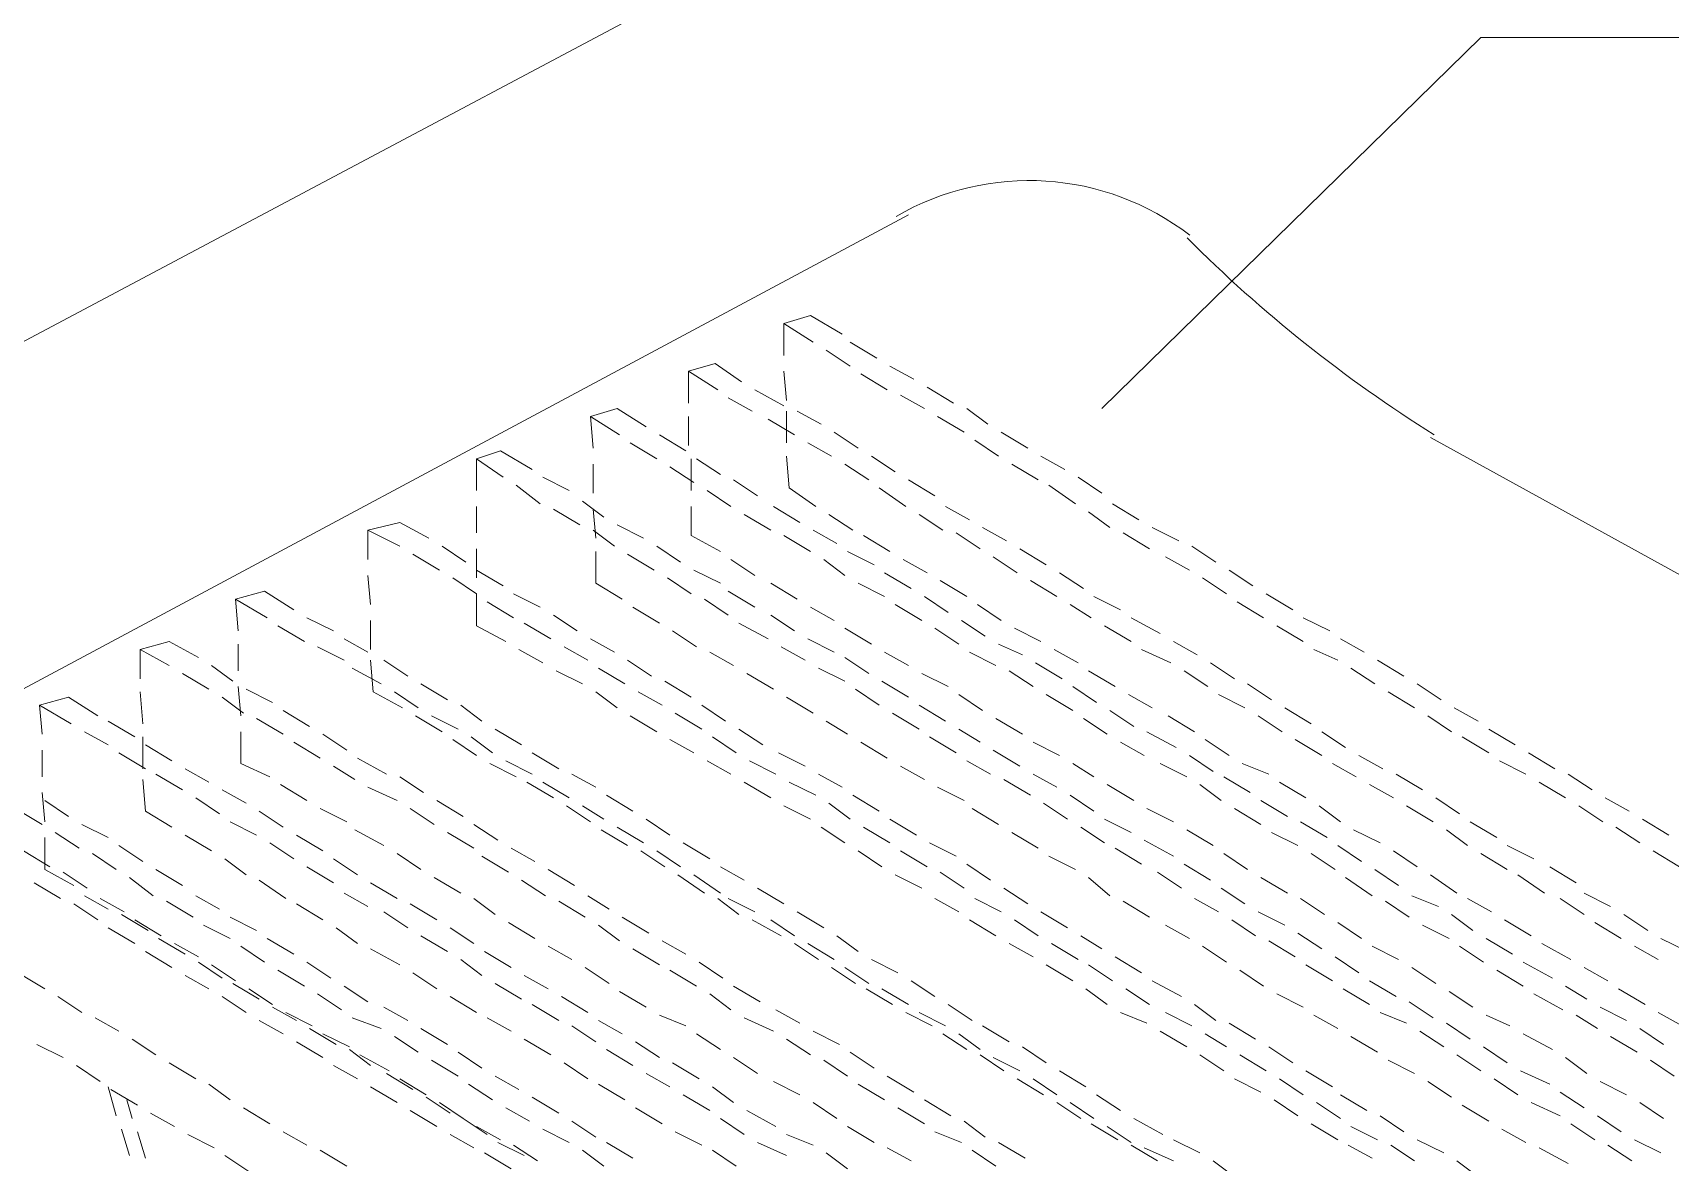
# Model space of a CAD drawing. Header units: inches. Extents: x 0.22 to 6.49, y 0.27 to 4.47.
# Drawn here: x 2.5205 to 2.9388, y 2.9038 to 3.1923 of the extents above; entities that cross this region are included whole.
import ezdxf

# ---------------------------------------------------------------- set-up
doc = ezdxf.new("R2010")
doc.units = ezdxf.units.IN
doc.header["$MEASUREMENT"] = 0
doc.layers.add('PDF_PDF8_PDF11_PDF12_0', color=7, linetype='Continuous')
doc.layers.add('PDF_PDF8_PDF11_PDF12_COTAS-01', color=7, linetype='Continuous')

msp = doc.modelspace()

# ---------------------------------------------------------------- linework, layer by layer
at = {"layer": 'PDF_PDF8_PDF11_PDF12_0', "lineweight": 5}
for points in [[(2.4261024, 3.064550400000001), (2.706297600000001, 3.2134464)], [(2.474832000000001, 3.001608000000001), (2.744198400000001, 3.145766400000001)], [(2.877528000000001, 3.088915200000001), (3.098841600000001, 2.9670912), (2.877528000000001, 3.088915200000001)]]:
    msp.add_lwpolyline(points, dxfattribs=at)
at = {"layer": 'PDF_PDF8_PDF11_PDF12_0', "lineweight": 13}
msp.add_lwpolyline([(2.793604800000001, 3.096360000000001), (2.890387200000001, 3.191112000000001), (3.027100800000001, 3.191112000000001)], dxfattribs=at)
at = {"layer": 'PDF_PDF8_PDF11_PDF12_0', "lineweight": 5}
for centre, radius, start, end in [((2.774992780036389, 3.087222929345356), 0.0673418352685537, 52.40490311888957, 120.2342258932982), ((3.063306521069217, 3.386366497177408), 0.3495634648398986, 224.8298222033332, 238.084952900826)]:
    msp.add_arc(centre, radius, start, end, dxfattribs=at)
at = {"layer": 'PDF_PDF8_PDF11_PDF12_COTAS-01', "lineweight": 18}
for points in [[(2.712388800000001, 3.109896000000001), (2.712388800000001, 3.118017600000001), (2.719156800000001, 3.120048000000001), (2.727278400000001, 3.115310400000001)], [(2.712388800000001, 3.118017600000001), (2.719833600000001, 3.11328)], [(2.729308800000001, 3.11328), (2.736076800000001, 3.109219200000001)], [(2.688024000000001, 3.097713600000001), (2.688024000000001, 3.1058352), (2.694792000000001, 3.107865600000001), (2.701560000000001, 3.103128000000001)], [(2.723217600000001, 3.111249600000001), (2.729308800000001, 3.107188800000001)], [(2.688024000000001, 3.1058352), (2.6954688, 3.101097600000001)], [(2.712388800000001, 3.1058352), (2.713065600000001, 3.0983904)], [(2.732016000000001, 3.105158400000001), (2.738784000000001, 3.101097600000001)], [(2.739460800000001, 3.107188800000001), (2.745552000000001, 3.103804800000001)], [(2.704944000000001, 3.101097600000001), (2.712388800000001, 3.097036800000001)], [(2.742168000000001, 3.099744000000001), (2.748259200000001, 3.096360000000001)], [(2.748936, 3.101774400000001), (2.755704000000001, 3.097713600000001)], [(2.663659200000001, 3.086208000000001), (2.662982400000001, 3.094329600000001), (2.669750400000001, 3.096360000000001), (2.677195200000001, 3.091622400000001)], [(2.698176000000001, 3.099067200000001), (2.704267200000001, 3.095683200000001)], [(2.713065600000001, 3.095683200000001), (2.713065600000001, 3.087561600000001)], [(2.715772800000001, 3.095683200000001), (2.721864000000001, 3.092299200000001)], [(2.759088000000001, 3.096360000000001), (2.7645024, 3.092299200000001)], [(2.662982400000001, 3.094329600000001), (2.670427200000001, 3.089592000000001)], [(2.688024000000001, 3.094329600000001), (2.688024000000001, 3.086884800000001)], [(2.708328000000001, 3.093652800000001), (2.715096000000001, 3.089592000000001)], [(2.751643200000001, 3.094329600000001), (2.758411200000001, 3.0902688)], [(2.673134400000001, 3.087561600000001), (2.6799024, 3.083500800000001)], [(2.680579200000001, 3.089592000000001), (2.6873472, 3.085531200000001)], [(2.71848, 3.087561600000001), (2.724571200000001, 3.084177600000001)], [(2.725248000000001, 3.0902688), (2.731339200000001, 3.086208000000001)], [(2.761118400000001, 3.088238400000001), (2.767209600000001, 3.084177600000001)], [(2.767886400000001, 3.0902688), (2.774654400000001, 3.086208000000001)], [(2.63388, 3.0753792), (2.63388, 3.083500800000001), (2.639971200000001, 3.085531200000001), (2.648092800000001, 3.080793600000001)], [(2.63388, 3.083500800000001), (2.640648000000001, 3.078763200000001)], [(2.688700800000001, 3.083500800000001), (2.688700800000001, 3.0753792)], [(2.690054400000001, 3.083500800000001), (2.696145600000001, 3.079440000000001)], [(2.720510400000001, 3.071318400000001), (2.713742400000001, 3.076056000000001), (2.713065600000001, 3.084177600000001)], [(2.734723200000001, 3.084177600000001), (2.740814400000001, 3.080116800000001)], [(2.778038400000001, 3.084177600000001), (2.784129600000001, 3.080793600000001)], [(2.650800000000001, 3.078763200000001), (2.657568000000001, 3.0753792)], [(2.663659200000001, 3.082147200000001), (2.663659200000001, 3.074702400000001)], [(2.683286400000001, 3.081470400000001), (2.689377600000001, 3.077409600000001)], [(2.727955200000001, 3.082147200000001), (2.734046400000001, 3.078086400000001)], [(2.770593600000001, 3.082147200000001), (2.777361600000001, 3.078086400000001)], [(2.7875136, 3.078763200000001), (2.793604800000001, 3.074702400000001)], [(2.644032000000001, 3.076732800000001), (2.650123200000001, 3.071995200000001)], [(2.692761600000001, 3.0753792), (2.6988528, 3.071318400000001)], [(2.699529600000001, 3.078086400000001), (2.705620800000001, 3.074025600000001)], [(2.736753600000001, 3.076056000000001), (2.743521600000001, 3.071318400000001)], [(2.744198400000001, 3.078086400000001), (2.750966400000001, 3.074025600000001)], [(2.7800688, 3.076732800000001), (2.786836800000001, 3.071995200000001)], [(2.63388, 3.071318400000001), (2.63388, 3.064550400000001)], [(2.653507200000001, 3.070641600000001), (2.660275200000001, 3.066580800000001)], [(2.660952, 3.072672000000001), (2.666366400000001, 3.068611200000001)], [(2.663659200000001, 3.070641600000001), (2.664336, 3.063196800000001)], [(2.696145600000001, 3.0598128), (2.688700800000001, 3.063873600000001), (2.688700800000001, 3.071318400000001)], [(2.709681600000001, 3.071318400000001), (2.716449600000001, 3.0672576)], [(2.753673600000001, 3.071318400000001), (2.759764800000001, 3.067934400000001)], [(2.796312000000001, 3.071995200000001), (2.80308, 3.067934400000001)], [(2.606131200000001, 3.065227200000001), (2.6142528, 3.0672576), (2.621697600000001, 3.063196800000001)], [(2.669750400000001, 3.066580800000001), (2.676518400000001, 3.063196800000001)], [(2.702236800000001, 3.069288000000001), (2.709004800000001, 3.065227200000001)], [(2.7299856, 3.065227200000001), (2.723894400000001, 3.069288000000001)], [(2.746905600000001, 3.069288000000001), (2.7529968, 3.065227200000001)], [(2.763148800000001, 3.065904000000001), (2.769240000000001, 3.062520000000001)], [(2.790220800000001, 3.069964800000001), (2.795635200000001, 3.065904000000001)], [(2.806464000000001, 3.065904000000001), (2.813232000000001, 3.062520000000001)], [(2.6142528, 3.061166400000001), (2.606131200000001, 3.065227200000001), (2.606131200000001, 3.057782400000001)], [(2.663659200000001, 3.065227200000001), (2.669073600000001, 3.061166400000001)], [(2.712388800000001, 3.063873600000001), (2.719156800000001, 3.0598128)], [(2.719833600000001, 3.065227200000001), (2.7259248, 3.061843200000001)], [(2.739460800000001, 3.0598128), (2.732692800000001, 3.063873600000001)], [(2.756380800000001, 3.064550400000001), (2.762472000000001, 3.060489600000001)], [(2.7990192, 3.064550400000001), (2.805787200000001, 3.060489600000001)], [(2.617636800000001, 3.059136000000001), (2.624404800000001, 3.055075200000001)], [(2.625081600000001, 3.061166400000001), (2.631172800000001, 3.057105600000001)], [(2.63388, 3.060489600000001), (2.63388, 3.053044800000001)], [(2.671104000000001, 3.047630400000001), (2.664336, 3.0516912), (2.664336, 3.0598128)], [(2.6724576, 3.059136000000001), (2.679225600000001, 3.055075200000001)], [(2.6799024, 3.061166400000001), (2.685993600000001, 3.057105600000001)], [(2.704944000000001, 3.053721600000001), (2.6988528, 3.057782400000001)], [(2.722540800000001, 3.057782400000001), (2.727955200000001, 3.053721600000001)], [(2.728632000000001, 3.0598128), (2.735400000000001, 3.056428800000001)], [(2.748936, 3.054398400000001), (2.742844800000001, 3.057782400000001)], [(2.765856000000001, 3.058459200000001), (2.7719472, 3.054398400000001)], [(2.772624000000001, 3.060489600000001), (2.779392000000001, 3.056428800000001)], [(2.809848000000001, 3.058459200000001), (2.815939200000001, 3.055075200000001)], [(2.816616000000001, 3.061166400000001), (2.822707200000001, 3.057105600000001)], [(2.606131200000001, 3.053721600000001), (2.606808, 3.046276800000001)], [(2.63388, 3.055075200000001), (2.640648000000001, 3.051014400000001)], [(2.689377600000001, 3.055075200000001), (2.696145600000001, 3.0516912)], [(2.738107200000001, 3.054398400000001), (2.744875200000001, 3.050337600000001)], [(2.782776000000001, 3.054398400000001), (2.788867200000001, 3.050337600000001)], [(2.8260912, 3.055075200000001), (2.832182400000001, 3.051014400000001)], [(2.572968000000001, 3.039508800000001), (2.5722912, 3.047630400000001), (2.579736, 3.049660800000001), (2.587180800000001, 3.044923200000001)], [(2.6413248, 3.0368016), (2.63388, 3.040862400000001), (2.63388, 3.048984000000001), (2.627788800000001, 3.053044800000001)], [(2.682609600000001, 3.053044800000001), (2.688700800000001, 3.048984000000001)], [(2.698176000000001, 3.049660800000001), (2.704944000000001, 3.045600000000001)], [(2.715772800000001, 3.047630400000001), (2.709004800000001, 3.0516912)], [(2.731339200000001, 3.0516912), (2.738107200000001, 3.048307200000001)], [(2.759088000000001, 3.048307200000001), (2.752320000000001, 3.052368)], [(2.775331200000001, 3.052368), (2.782099200000001, 3.048307200000001)], [(2.819323200000001, 3.053044800000001), (2.825414400000001, 3.048984000000001)], [(2.5722912, 3.047630400000001), (2.5804128, 3.042892800000001)], [(2.636587200000001, 3.046953600000001), (2.643355200000001, 3.042892800000001)], [(2.643355200000001, 3.048984000000001), (2.650123200000001, 3.045600000000001)], [(2.680579200000001, 3.041539200000001), (2.673811200000001, 3.045600000000001)], [(2.692084800000001, 3.047630400000001), (2.698176000000001, 3.043569600000001)], [(2.725248000000001, 3.042216000000001), (2.719156800000001, 3.045600000000001)], [(2.740814400000001, 3.046276800000001), (2.747582400000001, 3.042216000000001)], [(2.748259200000001, 3.048307200000001), (2.754350400000001, 3.0442464)], [(2.767886400000001, 3.042216000000001), (2.761795200000001, 3.046276800000001)], [(2.785483200000001, 3.046276800000001), (2.790897600000001, 3.042892800000001)], [(2.7915744, 3.048307200000001), (2.798342400000001, 3.044923200000001)], [(2.828121600000001, 3.046953600000001), (2.834889600000001, 3.042892800000001)], [(2.835566400000001, 3.048984000000001), (2.842334400000001, 3.044923200000001)], [(2.583120000000001, 3.040862400000001), (2.589888000000001, 3.0368016)], [(2.590564800000001, 3.042892800000001), (2.597332800000001, 3.039508800000001)], [(2.606808, 3.042216000000001), (2.606808, 3.034771200000001)], [(2.646062400000001, 3.041539200000001), (2.6528304, 3.037478400000001)], [(2.653507200000001, 3.043569600000001), (2.659598400000001, 3.039508800000001)], [(2.700883200000001, 3.041539200000001), (2.708328000000001, 3.037478400000001)], [(2.709004800000001, 3.043569600000001), (2.715096000000001, 3.039508800000001)], [(2.757734400000001, 3.042216000000001), (2.763825600000001, 3.038155200000001)], [(2.794281600000001, 3.040862400000001), (2.801049600000001, 3.0368016)], [(2.801049600000001, 3.042892800000001), (2.808494400000001, 3.038832000000001)], [(2.838273600000001, 3.040862400000001), (2.845041600000001, 3.0368016)], [(2.845041600000001, 3.042892800000001), (2.851809600000001, 3.039508800000001)], [(2.547926400000001, 3.027326400000001), (2.547926400000001, 3.034771200000001), (2.555371200000001, 3.0368016), (2.562816000000001, 3.032740800000001)], [(2.600040000000001, 3.037478400000001), (2.606131200000001, 3.034094400000001)], [(2.662982400000001, 3.037478400000001), (2.669073600000001, 3.034094400000001)], [(2.690054400000001, 3.035448000000001), (2.6839632, 3.039508800000001)], [(2.71848, 3.037478400000001), (2.725248000000001, 3.034094400000001)], [(2.734723200000001, 3.036124800000001), (2.727955200000001, 3.040185600000001)], [(2.750966400000001, 3.040185600000001), (2.7570576, 3.036124800000001)], [(2.778038400000001, 3.0368016), (2.771270400000001, 3.040185600000001)], [(2.811878400000001, 3.0368016), (2.817969600000001, 3.033417600000001)], [(2.854516800000001, 3.037478400000001), (2.860608, 3.034094400000001)], [(2.547926400000001, 3.034771200000001), (2.555371200000001, 3.030710400000001)], [(2.572968000000001, 3.036124800000001), (2.572968000000001, 3.0293568)], [(2.593272000000001, 3.035448000000001), (2.600040000000001, 3.032064000000001)], [(2.650800000000001, 3.031387200000001), (2.644708800000001, 3.034771200000001)], [(2.656214400000001, 3.035448000000001), (2.662305600000001, 3.032064000000001)], [(2.699529600000001, 3.030710400000001), (2.693438400000001, 3.034094400000001)], [(2.711712000000001, 3.035448000000001), (2.717803200000001, 3.032064000000001)], [(2.727955200000001, 3.032740800000001), (2.734046400000001, 3.02868)], [(2.744198400000001, 3.030710400000001), (2.738107200000001, 3.034094400000001)], [(2.759764800000001, 3.034094400000001), (2.766532800000001, 3.030710400000001)], [(2.767209600000001, 3.036124800000001), (2.773300800000001, 3.033417600000001)], [(2.7875136, 3.031387200000001), (2.781422400000001, 3.034771200000001)], [(2.803756800000001, 3.034771200000001), (2.811201600000001, 3.031387200000001)], [(2.847748800000001, 3.034771200000001), (2.853840000000001, 3.032064000000001)], [(2.558755200000001, 3.02868), (2.565523200000001, 3.024619200000001)], [(2.566200000000001, 3.030710400000001), (2.571614400000001, 3.026649600000001)], [(2.602070400000001, 3.030033600000001), (2.609515200000001, 3.025972800000001)], [(2.6149296, 3.019881600000001), (2.607484800000001, 3.023942400000001), (2.606808, 3.032064000000001)], [(2.610192000000001, 3.032064000000001), (2.616283200000001, 3.028003200000001)], [(2.660952, 3.025972800000001), (2.654184000000001, 3.0293568)], [(2.665012800000001, 3.030033600000001), (2.671780800000001, 3.025972800000001)], [(2.6724576, 3.032064000000001), (2.678548800000001, 3.028003200000001)], [(2.709681600000001, 3.024619200000001), (2.7029136, 3.02868)], [(2.721187200000001, 3.030033600000001), (2.727955200000001, 3.026649600000001)], [(2.754350400000001, 3.025296000000001), (2.747582400000001, 3.02868)], [(2.769916800000001, 3.0293568), (2.776008, 3.025296000000001)], [(2.776684800000001, 3.031387200000001), (2.783452800000001, 3.027326400000001)], [(2.796988800000001, 3.025296000000001), (2.790220800000001, 3.0293568)], [(2.8145856, 3.0293568), (2.820676800000001, 3.025296000000001)], [(2.821353600000001, 3.031387200000001), (2.827444800000001, 3.027326400000001)], [(2.857224000000001, 3.030033600000001), (2.863315200000001, 3.025972800000001)], [(2.863992000000001, 3.032064000000001), (2.870760000000001, 3.028003200000001)], [(2.572968000000001, 3.025296000000001), (2.573644800000001, 3.017851200000001)], [(2.574998400000001, 3.024619200000001), (2.581766400000001, 3.0212352)], [(2.619667200000001, 3.025972800000001), (2.6264352, 3.021912000000001)], [(2.681932800000001, 3.026649600000001), (2.688700800000001, 3.022588800000001)], [(2.730662400000001, 3.024619200000001), (2.736753600000001, 3.020558400000001)], [(2.7374304, 3.026649600000001), (2.744198400000001, 3.022588800000001)], [(2.786160000000001, 3.025296000000001), (2.792251200000001, 3.0212352)], [(2.830828800000001, 3.025972800000001), (2.836920000000001, 3.021912000000001)], [(2.874144000000001, 3.025972800000001), (2.880235200000001, 3.021912000000001)], [(2.522884800000001, 3.013113600000001), (2.522208, 3.020558400000001), (2.5296528, 3.022588800000001), (2.537097600000001, 3.017851200000001)], [(2.522208, 3.020558400000001), (2.5303296, 3.015820800000001)], [(2.547926400000001, 3.023942400000001), (2.548603200000001, 3.015820800000001)], [(2.5689072, 3.022588800000001), (2.574321600000001, 3.018528000000001)], [(2.612899200000001, 3.023942400000001), (2.618990400000001, 3.019881600000001)], [(2.6298192, 3.020558400000001), (2.635233600000001, 3.016497600000001)], [(2.669750400000001, 3.019881600000001), (2.664336, 3.023942400000001)], [(2.675164800000001, 3.023942400000001), (2.681256000000001, 3.020558400000001)], [(2.691408, 3.020558400000001), (2.697499200000001, 3.016497600000001)], [(2.719833600000001, 3.018528000000001), (2.713065600000001, 3.022588800000001)], [(2.746905600000001, 3.020558400000001), (2.753673600000001, 3.016497600000001)], [(2.763148800000001, 3.019204800000001), (2.7570576, 3.023265600000001)], [(2.779392000000001, 3.023265600000001), (2.786160000000001, 3.019204800000001)], [(2.806464000000001, 3.019881600000001), (2.800372800000001, 3.023265600000001)], [(2.823384000000001, 3.023265600000001), (2.830152000000001, 3.019881600000001)], [(2.840304000000001, 3.019881600000001), (2.847072000000001, 3.015820800000001)], [(2.866699200000001, 3.023942400000001), (2.873467200000001, 3.019881600000001)], [(2.8836192, 3.019881600000001), (2.889710400000001, 3.016497600000001)], [(2.539804800000001, 3.016497600000001), (2.546572800000001, 3.012436800000001)], [(2.577705600000001, 3.017174400000001), (2.584473600000001, 3.013113600000001)], [(2.584473600000001, 3.019204800000001), (2.5912416, 3.015144000000001)], [(2.625081600000001, 3.0137904), (2.6183136, 3.017851200000001)], [(2.6223744, 3.017851200000001), (2.629142400000001, 3.014467200000001)], [(2.6799024, 3.0137904), (2.673134400000001, 3.017851200000001)], [(2.684640000000001, 3.018528000000001), (2.691408, 3.014467200000001)], [(2.728632000000001, 3.013113600000001), (2.723217600000001, 3.016497600000001)], [(2.740137600000001, 3.018528000000001), (2.746905600000001, 3.014467200000001)], [(2.773300800000001, 3.013113600000001), (2.766532800000001, 3.017174400000001)], [(2.788867200000001, 3.017174400000001), (2.794958400000001, 3.013113600000001)], [(2.795635200000001, 3.019204800000001), (2.801726400000001, 3.015144000000001)], [(2.817292800000001, 3.0137904), (2.8105248, 3.017851200000001)], [(2.833536, 3.017851200000001), (2.839627200000001, 3.0137904)], [(2.876851200000001, 3.017851200000001), (2.882942400000001, 3.0137904)], [(2.5337136, 3.0137904), (2.539804800000001, 3.010406400000001)], [(2.548603200000001, 3.012436800000001), (2.548603200000001, 3.004315200000001)], [(2.581089600000001, 3.002284800000001), (2.573644800000001, 3.0056688), (2.573644800000001, 3.0137904)], [(2.594625600000001, 3.013113600000001), (2.600716800000001, 3.009052800000001)], [(2.63388, 3.007699200000001), (2.627788800000001, 3.011760000000001)], [(2.632526400000001, 3.012436800000001), (2.6379408, 3.008376000000001)], [(2.638617600000001, 3.014467200000001), (2.6453856, 3.010406400000001)], [(2.689377600000001, 3.008376000000001), (2.683286400000001, 3.011760000000001)], [(2.694115200000001, 3.012436800000001), (2.700206400000001, 3.008376000000001)], [(2.700883200000001, 3.014467200000001), (2.7069744, 3.010406400000001)], [(2.749612800000001, 3.012436800000001), (2.756380800000001, 3.008376000000001)], [(2.7570576, 3.014467200000001), (2.762472000000001, 3.011083200000001)], [(2.805110400000001, 3.0137904), (2.812555200000001, 3.009729600000001)], [(2.8260912, 3.007699200000001), (2.820000000000001, 3.011760000000001)], [(2.843011200000001, 3.011760000000001), (2.849779200000001, 3.007699200000001)], [(2.849779200000001, 3.0137904), (2.855870400000001, 3.009729600000001)], [(2.885649600000001, 3.012436800000001), (2.892417600000001, 3.008376000000001)], [(2.892417600000001, 3.014467200000001), (2.899185600000001, 3.010406400000001)], [(2.522884800000001, 3.009052800000001), (2.522884800000001, 3.002284800000001)], [(2.542512000000001, 3.008376000000001), (2.54928, 3.004315200000001)], [(2.54928, 3.010406400000001), (2.556048000000001, 3.0063456)], [(2.587180800000001, 3.011083200000001), (2.593948800000001, 3.007022400000001)], [(2.648092800000001, 3.008376000000001), (2.654860800000001, 3.004315200000001)], [(2.711035200000001, 3.008376000000001), (2.717803200000001, 3.004992000000001)], [(2.738784000000001, 3.007022400000001), (2.732016000000001, 3.011083200000001)], [(2.765856000000001, 3.009052800000001), (2.772624000000001, 3.004992000000001)], [(2.782776000000001, 3.007699200000001), (2.776008, 3.011083200000001)], [(2.798342400000001, 3.011083200000001), (2.804433600000001, 3.007699200000001)], [(2.815939200000001, 3.007699200000001), (2.8220304, 3.003638400000001)], [(2.859254400000001, 3.007699200000001), (2.865345600000001, 3.004315200000001)], [(2.902569600000001, 3.008376000000001), (2.909337600000001, 3.004315200000001)], [(2.559432000000001, 3.004315200000001), (2.565523200000001, 3.000931200000001)], [(2.597332800000001, 3.004992000000001), (2.6027472, 3.001608000000001)], [(2.603424, 3.007022400000001), (2.6108688, 3.002961600000001)], [(2.644032000000001, 3.002284800000001), (2.637264, 3.0056688)], [(2.6413248, 3.0063456), (2.648092800000001, 3.002961600000001)], [(2.6988528, 3.002961600000001), (2.692761600000001, 3.0063456)], [(2.703590400000001, 3.0063456), (2.710358400000001, 3.002961600000001)], [(2.748259200000001, 3.001608000000001), (2.742168000000001, 3.004992000000001)], [(2.759088000000001, 3.0063456), (2.765179200000001, 3.002961600000001)], [(2.7915744, 3.002284800000001), (2.786160000000001, 3.0056688)], [(2.808494400000001, 3.0056688), (2.815262400000001, 3.002284800000001)], [(2.836243200000001, 3.002961600000001), (2.829475200000001, 3.0056688)], [(2.852486400000001, 3.0056688), (2.858577600000001, 3.002284800000001)], [(2.8951248, 3.0063456), (2.901892800000001, 3.002961600000001)], [(2.556048000000001, 2.989425600000001), (2.54928, 2.993486400000001), (2.548603200000001, 3.001608000000001)], [(2.551987200000001, 3.002961600000001), (2.558755200000001, 2.998900800000001)], [(2.590564800000001, 2.996193600000001), (2.5837968, 3.000254400000001)], [(2.606131200000001, 2.999577600000001), (2.613576000000001, 2.996193600000001)], [(2.6142528, 3.002284800000001), (2.620344000000001, 2.998224)], [(2.653507200000001, 2.996870400000001), (2.646739200000001, 3.000931200000001)], [(2.650800000000001, 3.000931200000001), (2.657568000000001, 2.996870400000001)], [(2.658244800000001, 3.002961600000001), (2.664336, 2.999577600000001)], [(2.709004800000001, 2.996870400000001), (2.702236800000001, 3.000931200000001)], [(2.713742400000001, 3.000931200000001), (2.720510400000001, 2.997547200000001)], [(2.721187200000001, 3.002961600000001), (2.727278400000001, 2.999577600000001)], [(2.758411200000001, 2.996193600000001), (2.751643200000001, 2.999577600000001)], [(2.7685632, 3.001608000000001), (2.775331200000001, 2.997547200000001)], [(2.776008, 3.002961600000001), (2.782099200000001, 2.999577600000001)], [(2.801726400000001, 2.996193600000001), (2.794958400000001, 3.000254400000001)], [(2.818646400000001, 3.000254400000001), (2.824060800000001, 2.996193600000001)], [(2.824737600000001, 3.002284800000001), (2.831505600000001, 2.998224)], [(2.845718400000001, 2.996870400000001), (2.838950400000001, 3.000931200000001)], [(2.861961600000001, 3.000254400000001), (2.868052800000001, 2.996870400000001)], [(2.868729600000001, 3.002961600000001), (2.875497600000001, 2.998900800000001)], [(2.905276800000001, 3.000931200000001), (2.912044800000001, 2.996870400000001)], [(2.912721600000001, 3.002961600000001), (2.918812800000001, 2.998900800000001)], [(2.522884800000001, 2.998224), (2.523561600000001, 2.9907792)], [(2.523561600000001, 2.996193600000001), (2.5296528, 2.992132800000001)], [(2.562139200000001, 2.996870400000001), (2.5682304, 2.992809600000001)], [(2.5689072, 2.998900800000001), (2.574998400000001, 2.995516800000001)], [(2.623728000000001, 2.996193600000001), (2.630496000000001, 2.992132800000001)], [(2.662982400000001, 2.9907792), (2.6568912, 2.994840000000001)], [(2.660952, 2.994840000000001), (2.666366400000001, 2.991456000000001)], [(2.667043200000001, 2.997547200000001), (2.673811200000001, 2.993486400000001)], [(2.719156800000001, 2.991456000000001), (2.712388800000001, 2.994840000000001)], [(2.723894400000001, 2.995516800000001), (2.729308800000001, 2.991456000000001)], [(2.7299856, 2.997547200000001), (2.736753600000001, 2.993486400000001)], [(2.778715200000001, 2.995516800000001), (2.784806400000001, 2.991456000000001)], [(2.785483200000001, 2.997547200000001), (2.7915744, 2.993486400000001)], [(2.834212800000001, 2.996193600000001), (2.840980800000001, 2.992132800000001)], [(2.854516800000001, 2.9907792), (2.8491024, 2.994840000000001)], [(2.871436800000001, 2.994840000000001), (2.878204800000001, 2.9907792)], [(2.878881600000001, 2.996870400000001), (2.884972800000001, 2.992809600000001)], [(2.915428800000001, 2.994840000000001), (2.921520000000001, 2.9907792)], [(2.922196800000001, 2.996870400000001), (2.928288000000001, 2.993486400000001)], [(2.516116800000001, 2.994163200000001), (2.522884800000001, 2.9901024)], [(2.570937600000001, 2.9907792), (2.577705600000001, 2.987395200000001)], [(2.578382400000001, 2.993486400000001), (2.584473600000001, 2.989425600000001)], [(2.600716800000001, 2.9907792), (2.593948800000001, 2.994163200000001)], [(2.616960000000001, 2.994163200000001), (2.623051200000001, 2.9901024)], [(2.677195200000001, 2.991456000000001), (2.683286400000001, 2.987395200000001)], [(2.739460800000001, 2.991456000000001), (2.746228800000001, 2.987395200000001)], [(2.767209600000001, 2.9901024), (2.7604416, 2.994163200000001)], [(2.794281600000001, 2.991456000000001), (2.801049600000001, 2.988072000000001)], [(2.811878400000001, 2.9907792), (2.805110400000001, 2.994163200000001)], [(2.827444800000001, 2.994163200000001), (2.834212800000001, 2.9901024)], [(2.844364800000001, 2.9907792), (2.851132800000001, 2.986718400000001)], [(2.887680000000001, 2.9907792), (2.894448000000001, 2.986718400000001)], [(2.931672000000001, 2.991456000000001), (2.938440000000001, 2.987395200000001)], [(2.531006400000001, 2.974536000000001), (2.523561600000001, 2.978596800000001), (2.523561600000001, 2.986718400000001)], [(2.5262688, 2.988072000000001), (2.532360000000001, 2.984011200000001)], [(2.533036800000001, 2.9901024), (2.539804800000001, 2.986718400000001)], [(2.566200000000001, 2.9833344), (2.559432000000001, 2.987395200000001)], [(2.5878576, 2.987395200000001), (2.594625600000001, 2.9833344)], [(2.610192000000001, 2.984688000000001), (2.6027472, 2.988748800000001)], [(2.6264352, 2.988072000000001), (2.633203200000001, 2.984011200000001)], [(2.633203200000001, 2.9901024), (2.639294400000001, 2.986041600000001)], [(2.6724576, 2.984688000000001), (2.665689600000001, 2.988748800000001)], [(2.669750400000001, 2.989425600000001), (2.676518400000001, 2.985364800000001)], [(2.727955200000001, 2.985364800000001), (2.721864000000001, 2.989425600000001)], [(2.732692800000001, 2.989425600000001), (2.739460800000001, 2.985364800000001)], [(2.777361600000001, 2.984011200000001), (2.770593600000001, 2.988072000000001)], [(2.788190400000001, 2.989425600000001), (2.794281600000001, 2.985364800000001)], [(2.8220304, 2.984688000000001), (2.815262400000001, 2.988748800000001)], [(2.836920000000001, 2.988072000000001), (2.843688000000001, 2.984688000000001)], [(2.864668800000001, 2.985364800000001), (2.857900800000001, 2.988748800000001)], [(2.881588800000001, 2.988748800000001), (2.887003200000001, 2.984688000000001)], [(2.924904000000001, 2.989425600000001), (2.930995200000001, 2.985364800000001)], [(2.5181472, 2.9833344), (2.524915200000001, 2.979273600000001)], [(2.535744000000001, 2.9826576), (2.5418352, 2.978596800000001)], [(2.542512000000001, 2.984688000000001), (2.548603200000001, 2.980627200000001)], [(2.581089600000001, 2.985364800000001), (2.587180800000001, 2.981304000000001)], [(2.619667200000001, 2.978596800000001), (2.613576000000001, 2.9826576)], [(2.642678400000001, 2.984011200000001), (2.648769600000001, 2.980627200000001)], [(2.681932800000001, 2.979273600000001), (2.6758416, 2.9833344)], [(2.6799024, 2.9833344), (2.685993600000001, 2.979273600000001)], [(2.686670400000001, 2.985364800000001), (2.693438400000001, 2.981304000000001)], [(2.7374304, 2.979273600000001), (2.731339200000001, 2.9833344)], [(2.742168000000001, 2.9833344), (2.748936, 2.979273600000001)], [(2.749612800000001, 2.985364800000001), (2.756380800000001, 2.981980800000001)], [(2.796988800000001, 2.984011200000001), (2.803756800000001, 2.979950400000001)], [(2.804433600000001, 2.986041600000001), (2.811878400000001, 2.981980800000001)], [(2.830828800000001, 2.978596800000001), (2.824737600000001, 2.9826576)], [(2.847072000000001, 2.9826576), (2.853163200000001, 2.978596800000001)], [(2.853840000000001, 2.984688000000001), (2.859931200000001, 2.980627200000001)], [(2.874144000000001, 2.979273600000001), (2.868052800000001, 2.9833344)], [(2.890387200000001, 2.9826576), (2.897155200000001, 2.978596800000001)], [(2.897155200000001, 2.984688000000001), (2.903923200000001, 2.981304000000001)], [(2.934379200000001, 2.9833344), (2.941147200000001, 2.979273600000001)], [(2.551987200000001, 2.978596800000001), (2.558755200000001, 2.974536000000001)], [(2.574998400000001, 2.977243200000001), (2.569584000000001, 2.981304000000001)], [(2.590564800000001, 2.979273600000001), (2.597332800000001, 2.9752128)], [(2.597332800000001, 2.981304000000001), (2.603424, 2.977243200000001)], [(2.635233600000001, 2.981980800000001), (2.642001600000001, 2.977920000000001)], [(2.652153600000001, 2.978596800000001), (2.658921600000001, 2.974536000000001)], [(2.696145600000001, 2.979273600000001), (2.702236800000001, 2.975889600000001)], [(2.759088000000001, 2.979950400000001), (2.765179200000001, 2.975889600000001)], [(2.786836800000001, 2.978596800000001), (2.7800688, 2.981980800000001)], [(2.8145856, 2.979950400000001), (2.821353600000001, 2.975889600000001)], [(2.863315200000001, 2.978596800000001), (2.869406400000001, 2.974536000000001)], [(2.907984000000001, 2.979273600000001), (2.914752000000001, 2.9752128)], [(2.520854400000001, 2.9752128), (2.527622400000001, 2.971152000000001)], [(2.528299200000001, 2.977920000000001), (2.534390400000001, 2.973859200000001)], [(2.5452192, 2.976566400000001), (2.551310400000001, 2.971828800000001)], [(2.585150400000001, 2.971152000000001), (2.578382400000001, 2.975889600000001)], [(2.606808, 2.9752128), (2.613576000000001, 2.971152000000001)], [(2.6298192, 2.972505600000001), (2.623051200000001, 2.976566400000001)], [(2.6453856, 2.975889600000001), (2.651476800000001, 2.971828800000001)], [(2.692084800000001, 2.972505600000001), (2.685316800000001, 2.977243200000001)], [(2.689377600000001, 2.977243200000001), (2.696145600000001, 2.972505600000001)], [(2.705620800000001, 2.973859200000001), (2.712388800000001, 2.969798400000001)], [(2.747582400000001, 2.973859200000001), (2.740814400000001, 2.977243200000001)], [(2.752320000000001, 2.977920000000001), (2.758411200000001, 2.973859200000001)], [(2.7685632, 2.973859200000001), (2.774654400000001, 2.969798400000001)], [(2.795635200000001, 2.971828800000001), (2.790220800000001, 2.976566400000001)], [(2.807817600000001, 2.977920000000001), (2.813908800000001, 2.973859200000001)], [(2.824060800000001, 2.973859200000001), (2.830152000000001, 2.969798400000001)], [(2.840980800000001, 2.972505600000001), (2.834212800000001, 2.976566400000001)], [(2.855870400000001, 2.976566400000001), (2.862638400000001, 2.971828800000001)], [(2.884296000000001, 2.972505600000001), (2.877528000000001, 2.977243200000001)], [(2.899862400000001, 2.977243200000001), (2.906630400000001, 2.972505600000001)], [(2.531006400000001, 2.969798400000001), (2.537097600000001, 2.965737600000001)], [(2.539804800000001, 2.968444800000001), (2.5337136, 2.971828800000001)], [(2.5377744, 2.971152000000001), (2.543865600000001, 2.967768)], [(2.554694400000001, 2.970475200000001), (2.561462400000001, 2.966414400000001)], [(2.562139200000001, 2.971828800000001), (2.5682304, 2.968444800000001)], [(2.594625600000001, 2.965737600000001), (2.5878576, 2.969798400000001)], [(2.600040000000001, 2.972505600000001), (2.606131200000001, 2.969121600000001)], [(2.616960000000001, 2.969798400000001), (2.623728000000001, 2.965737600000001)], [(2.638617600000001, 2.9670912), (2.633203200000001, 2.971152000000001)], [(2.654860800000001, 2.970475200000001), (2.661628800000001, 2.966414400000001)], [(2.662305600000001, 2.971828800000001), (2.667720000000001, 2.968444800000001)], [(2.700883200000001, 2.9670912), (2.6954688, 2.971152000000001)], [(2.698176000000001, 2.971152000000001), (2.704944000000001, 2.967768)], [(2.7570576, 2.967768), (2.750966400000001, 2.971152000000001)], [(2.761118400000001, 2.971152000000001), (2.767886400000001, 2.967768)], [(2.805787200000001, 2.966414400000001), (2.7990192, 2.970475200000001)], [(2.817292800000001, 2.971152000000001), (2.823384000000001, 2.967768)], [(2.850456000000001, 2.9670912), (2.844364800000001, 2.971152000000001)], [(2.866022400000001, 2.970475200000001), (2.8721136, 2.966414400000001)], [(2.872790400000001, 2.971828800000001), (2.879558400000001, 2.969121600000001)], [(2.893094400000001, 2.967768), (2.887003200000001, 2.971152000000001)], [(2.910691200000001, 2.971152000000001), (2.916782400000001, 2.9670912)], [(2.916782400000001, 2.972505600000001), (2.923550400000001, 2.969121600000001)], [(2.549956800000001, 2.963030400000001), (2.543188800000001, 2.9670912)], [(2.546572800000001, 2.965737600000001), (2.5533408, 2.961676800000001)], [(2.570937600000001, 2.966414400000001), (2.577705600000001, 2.963030400000001)], [(2.610192000000001, 2.967768), (2.616283200000001, 2.963707200000001)], [(2.671104000000001, 2.966414400000001), (2.677872000000001, 2.962353600000001)], [(2.711712000000001, 2.961676800000001), (2.704267200000001, 2.965737600000001)], [(2.709004800000001, 2.965737600000001), (2.715096000000001, 2.961676800000001)], [(2.715772800000001, 2.967768), (2.722540800000001, 2.963707200000001)], [(2.766532800000001, 2.961676800000001), (2.759764800000001, 2.965737600000001)], [(2.771270400000001, 2.965737600000001), (2.777361600000001, 2.961676800000001)], [(2.778038400000001, 2.967768), (2.784806400000001, 2.963707200000001)], [(2.826768000000001, 2.965737600000001), (2.832859200000001, 2.961676800000001)], [(2.833536, 2.967768), (2.840304000000001, 2.964384000000001)], [(2.882942400000001, 2.9670912), (2.888356800000001, 2.963030400000001)], [(2.903246400000001, 2.961676800000001), (2.896478400000001, 2.965737600000001)], [(2.926934400000001, 2.9670912), (2.933025600000001, 2.963030400000001)], [(2.539804800000001, 2.963707200000001), (2.546572800000001, 2.9596464)], [(2.5641696, 2.964384000000001), (2.570937600000001, 2.961000000000001)], [(2.603424, 2.9596464), (2.598009600000001, 2.963707200000001)], [(2.619667200000001, 2.961676800000001), (2.6264352, 2.957616000000001)], [(2.627112000000001, 2.963707200000001), (2.633203200000001, 2.9596464)], [(2.648769600000001, 2.961000000000001), (2.642001600000001, 2.965060800000001)], [(2.665012800000001, 2.964384000000001), (2.670427200000001, 2.9603232)], [(2.7259248, 2.961676800000001), (2.731339200000001, 2.957616000000001)], [(2.788190400000001, 2.961676800000001), (2.793604800000001, 2.958292800000001)], [(2.815939200000001, 2.961000000000001), (2.809848000000001, 2.964384000000001)], [(2.843688000000001, 2.962353600000001), (2.849779200000001, 2.958292800000001)], [(2.859931200000001, 2.961000000000001), (2.853840000000001, 2.965060800000001)], [(2.875497600000001, 2.964384000000001), (2.882265600000001, 2.961000000000001)], [(2.919489600000001, 2.965060800000001), (2.926257600000001, 2.961000000000001)], [(2.54928, 2.957616000000001), (2.556048000000001, 2.953555200000001)], [(2.559432000000001, 2.956939200000001), (2.552664, 2.961000000000001)], [(2.5567248, 2.9596464), (2.562816000000001, 2.956262400000001)], [(2.573644800000001, 2.958969600000001), (2.579736, 2.954908800000001)], [(2.5804128, 2.961000000000001), (2.587180800000001, 2.956939200000001)], [(2.6142528, 2.954232000000001), (2.606808, 2.958292800000001)], [(2.635910400000001, 2.957616000000001), (2.642678400000001, 2.953555200000001)], [(2.658244800000001, 2.955585600000001), (2.652153600000001, 2.958969600000001)], [(2.673811200000001, 2.958292800000001), (2.680579200000001, 2.954232000000001)], [(2.681256000000001, 2.9603232), (2.6873472, 2.956939200000001)], [(2.721187200000001, 2.955585600000001), (2.715096000000001, 2.9596464)], [(2.71848, 2.9596464), (2.725248000000001, 2.955585600000001)], [(2.776008, 2.956262400000001), (2.769916800000001, 2.9596464)], [(2.780745600000001, 2.9596464), (2.7875136, 2.955585600000001)], [(2.825414400000001, 2.954908800000001), (2.819323200000001, 2.958969600000001)], [(2.836243200000001, 2.9603232), (2.843011200000001, 2.956262400000001)], [(2.869406400000001, 2.955585600000001), (2.862638400000001, 2.958969600000001)], [(2.884972800000001, 2.958969600000001), (2.891064000000001, 2.954908800000001)], [(2.891740800000001, 2.961000000000001), (2.898508800000001, 2.956939200000001)], [(2.913398400000001, 2.955585600000001), (2.905953600000001, 2.9596464)], [(2.929641600000001, 2.958969600000001), (2.935732800000001, 2.955585600000001)], [(2.936409600000001, 2.961000000000001), (2.943177600000001, 2.957616000000001)], [(2.5689072, 2.950848000000001), (2.562816000000001, 2.954908800000001)], [(2.566200000000001, 2.954232000000001), (2.5722912, 2.950171200000001)], [(2.590564800000001, 2.954908800000001), (2.596656000000001, 2.950848000000001)], [(2.6298192, 2.955585600000001), (2.635233600000001, 2.951524800000001)], [(2.667720000000001, 2.949494400000001), (2.661628800000001, 2.953555200000001)], [(2.690731200000001, 2.954908800000001), (2.696822400000001, 2.950848000000001)], [(2.730662400000001, 2.949494400000001), (2.724571200000001, 2.953555200000001)], [(2.727955200000001, 2.953555200000001), (2.734046400000001, 2.949494400000001)], [(2.734723200000001, 2.955585600000001), (2.7414912, 2.9522016)], [(2.786160000000001, 2.950171200000001), (2.779392000000001, 2.954232000000001)], [(2.790220800000001, 2.954232000000001), (2.796312000000001, 2.950171200000001)], [(2.796988800000001, 2.956262400000001), (2.803756800000001, 2.9522016)], [(2.845718400000001, 2.954232000000001), (2.852486400000001, 2.950171200000001)], [(2.853163200000001, 2.956262400000001), (2.859254400000001, 2.9522016)], [(2.878881600000001, 2.949494400000001), (2.872790400000001, 2.953555200000001)], [(2.901216000000001, 2.954908800000001), (2.908660800000001, 2.950848000000001)], [(2.922873600000001, 2.950171200000001), (2.916782400000001, 2.953555200000001)], [(2.523561600000001, 2.948140800000001), (2.516793600000001, 2.9522016)], [(2.559432000000001, 2.951524800000001), (2.565523200000001, 2.948140800000001)], [(2.578382400000001, 2.945433600000001), (2.571614400000001, 2.949494400000001)], [(2.583120000000001, 2.952878400000001), (2.589888000000001, 2.948817600000001)], [(2.600040000000001, 2.948817600000001), (2.606131200000001, 2.9447568)], [(2.623728000000001, 2.948140800000001), (2.617636800000001, 2.9522016)], [(2.638617600000001, 2.949494400000001), (2.6453856, 2.945433600000001)], [(2.646062400000001, 2.951524800000001), (2.652153600000001, 2.948140800000001)], [(2.683286400000001, 2.952878400000001), (2.690054400000001, 2.948817600000001)], [(2.699529600000001, 2.948817600000001), (2.706297600000001, 2.9447568)], [(2.744875200000001, 2.950171200000001), (2.750966400000001, 2.946110400000001)], [(2.806464000000001, 2.950171200000001), (2.813908800000001, 2.946110400000001)], [(2.834889600000001, 2.948817600000001), (2.828798400000001, 2.952878400000001)], [(2.861961600000001, 2.950171200000001), (2.868729600000001, 2.946110400000001)], [(2.894448000000001, 2.952878400000001), (2.901216000000001, 2.948817600000001)], [(2.912044800000001, 2.948817600000001), (2.917459200000001, 2.945433600000001)], [(2.533036800000001, 2.942049600000001), (2.526945600000001, 2.946110400000001)], [(2.5689072, 2.946110400000001), (2.574998400000001, 2.942049600000001)], [(2.5756752, 2.948140800000001), (2.581766400000001, 2.94408)], [(2.593272000000001, 2.946787200000001), (2.5993632, 2.942726400000001)], [(2.63388, 2.942049600000001), (2.627112000000001, 2.946110400000001)], [(2.655537600000001, 2.946110400000001), (2.662305600000001, 2.942049600000001)], [(2.677195200000001, 2.943403200000001), (2.670427200000001, 2.947464000000001)], [(2.693438400000001, 2.946787200000001), (2.6988528, 2.942726400000001)], [(2.740137600000001, 2.94408), (2.733369600000001, 2.948140800000001)], [(2.7374304, 2.948140800000001), (2.744198400000001, 2.94408)], [(2.794958400000001, 2.94408), (2.789544000000001, 2.948140800000001)], [(2.799696000000001, 2.948140800000001), (2.805787200000001, 2.94408)], [(2.845041600000001, 2.943403200000001), (2.838273600000001, 2.946787200000001)], [(2.855193600000001, 2.948140800000001), (2.861961600000001, 2.94408)], [(2.8721136, 2.9447568), (2.878204800000001, 2.940696000000001)], [(2.888356800000001, 2.943403200000001), (2.882265600000001, 2.947464000000001)], [(2.903923200000001, 2.946787200000001), (2.911368000000001, 2.942726400000001)], [(2.932348800000001, 2.94408), (2.925580800000001, 2.948140800000001)], [(2.542512000000001, 2.937312000000001), (2.536420800000001, 2.940696000000001)], [(2.5878576, 2.940019200000001), (2.581766400000001, 2.943403200000001)], [(2.585150400000001, 2.942049600000001), (2.5919184, 2.938665600000001)], [(2.602070400000001, 2.940696000000001), (2.609515200000001, 2.937988800000001)], [(2.610192000000001, 2.943403200000001), (2.616283200000001, 2.940019200000001)], [(2.642678400000001, 2.937312000000001), (2.636587200000001, 2.940696000000001)], [(2.648092800000001, 2.94408), (2.654860800000001, 2.940019200000001)], [(2.6873472, 2.938665600000001), (2.680579200000001, 2.941372800000001)], [(2.702236800000001, 2.940696000000001), (2.709681600000001, 2.937312000000001)], [(2.710358400000001, 2.942726400000001), (2.716449600000001, 2.939342400000001)], [(2.750289600000001, 2.938665600000001), (2.743521600000001, 2.942049600000001)], [(2.746905600000001, 2.942049600000001), (2.753673600000001, 2.938665600000001)], [(2.754350400000001, 2.94408), (2.7604416, 2.940019200000001)], [(2.805110400000001, 2.939342400000001), (2.798342400000001, 2.942049600000001)], [(2.809848000000001, 2.942049600000001), (2.816616000000001, 2.938665600000001)], [(2.817292800000001, 2.94408), (2.822707200000001, 2.940019200000001)], [(2.853840000000001, 2.937988800000001), (2.847748800000001, 2.941372800000001)], [(2.864668800000001, 2.942049600000001), (2.871436800000001, 2.939342400000001)], [(2.897832000000001, 2.938665600000001), (2.891740800000001, 2.941372800000001)], [(2.914752000000001, 2.941372800000001), (2.920166400000001, 2.937988800000001)], [(2.920843200000001, 2.943403200000001), (2.927611200000001, 2.940019200000001)], [(2.941824000000001, 2.938665600000001), (2.935732800000001, 2.942049600000001)], [(2.578382400000001, 2.940019200000001), (2.584473600000001, 2.9366352)], [(2.598009600000001, 2.933928000000001), (2.5912416, 2.937988800000001)], [(2.594625600000001, 2.9366352), (2.601393600000001, 2.933251200000001)], [(2.619667200000001, 2.937988800000001), (2.6264352, 2.933928000000001)], [(2.658244800000001, 2.938665600000001), (2.664336, 2.934604800000001)], [(2.665012800000001, 2.940019200000001), (2.671104000000001, 2.9366352)], [(2.696145600000001, 2.932574400000001), (2.690054400000001, 2.9366352)], [(2.719833600000001, 2.937312000000001), (2.726601600000001, 2.933928000000001)], [(2.759088000000001, 2.932574400000001), (2.7529968, 2.9366352)], [(2.7570576, 2.9366352), (2.762472000000001, 2.932574400000001)], [(2.763148800000001, 2.938665600000001), (2.769916800000001, 2.934604800000001)], [(2.815262400000001, 2.933251200000001), (2.808494400000001, 2.937312000000001)], [(2.820000000000001, 2.9366352), (2.825414400000001, 2.933251200000001)], [(2.8260912, 2.939342400000001), (2.832859200000001, 2.935281600000001)], [(2.874820800000001, 2.937312000000001), (2.880912000000001, 2.933251200000001)], [(2.881588800000001, 2.939342400000001), (2.887680000000001, 2.935281600000001)], [(2.908660800000001, 2.932574400000001), (2.901216000000001, 2.9366352)], [(2.930995200000001, 2.937988800000001), (2.937086400000001, 2.933928000000001)], [(2.528299200000001, 2.930544000000001), (2.521531200000001, 2.933928000000001)], [(2.551987200000001, 2.931220800000001), (2.545896000000001, 2.935281600000001)], [(2.5878576, 2.934604800000001), (2.594625600000001, 2.930544000000001)], [(2.606808, 2.9285136), (2.601393600000001, 2.932574400000001)], [(2.612899200000001, 2.935958400000001), (2.618990400000001, 2.931897600000001)], [(2.6528304, 2.931220800000001), (2.646062400000001, 2.935281600000001)], [(2.667043200000001, 2.932574400000001), (2.673811200000001, 2.9285136)], [(2.674488000000001, 2.934604800000001), (2.680579200000001, 2.930544000000001)], [(2.713065600000001, 2.935281600000001), (2.719156800000001, 2.931220800000001)], [(2.773300800000001, 2.933251200000001), (2.779392000000001, 2.9291904)], [(2.836243200000001, 2.933251200000001), (2.842334400000001, 2.9291904)], [(2.863992000000001, 2.931897600000001), (2.857224000000001, 2.935958400000001)], [(2.891064000000001, 2.933251200000001), (2.897155200000001, 2.9291904)], [(2.923550400000001, 2.935958400000001), (2.930318400000001, 2.931897600000001)], [(2.5377744, 2.924452800000001), (2.531683200000001, 2.9285136)], [(2.562139200000001, 2.925129600000001), (2.555371200000001, 2.9291904)], [(2.597332800000001, 2.9285136), (2.603424, 2.925129600000001)], [(2.604100800000001, 2.931220800000001), (2.611545600000001, 2.927160000000001)], [(2.6223744, 2.929867200000001), (2.629142400000001, 2.925806400000001)], [(2.629142400000001, 2.931897600000001), (2.635233600000001, 2.927836800000001)], [(2.662305600000001, 2.925129600000001), (2.656214400000001, 2.9291904)], [(2.6839632, 2.9291904), (2.690731200000001, 2.925129600000001)], [(2.705620800000001, 2.926483200000001), (2.699529600000001, 2.930544000000001)], [(2.722540800000001, 2.929867200000001), (2.728632000000001, 2.925806400000001)], [(2.729308800000001, 2.931897600000001), (2.735400000000001, 2.927836800000001)], [(2.7685632, 2.927160000000001), (2.762472000000001, 2.931220800000001)], [(2.765856000000001, 2.930544000000001), (2.772624000000001, 2.927160000000001)], [(2.824737600000001, 2.927160000000001), (2.818646400000001, 2.931220800000001)], [(2.828798400000001, 2.931220800000001), (2.835566400000001, 2.927160000000001)], [(2.873467200000001, 2.926483200000001), (2.866699200000001, 2.929867200000001)], [(2.884296000000001, 2.931220800000001), (2.890387200000001, 2.927160000000001)], [(2.917459200000001, 2.926483200000001), (2.912044800000001, 2.930544000000001)], [(2.933702400000001, 2.929867200000001), (2.939793600000001, 2.925806400000001)], [(2.570937600000001, 2.919715200000001), (2.565523200000001, 2.923776000000001)], [(2.617636800000001, 2.922422400000001), (2.6108688, 2.926483200000001)], [(2.6142528, 2.925129600000001), (2.621020800000001, 2.9210688)], [(2.631849600000001, 2.923776000000001), (2.6379408, 2.919715200000001)], [(2.638617600000001, 2.925806400000001), (2.644708800000001, 2.922422400000001)], [(2.671780800000001, 2.919715200000001), (2.665012800000001, 2.923776000000001)], [(2.677195200000001, 2.926483200000001), (2.683286400000001, 2.923099200000001)], [(2.716449600000001, 2.9210688), (2.709681600000001, 2.924452800000001)], [(2.731339200000001, 2.923776000000001), (2.738107200000001, 2.919715200000001)], [(2.738784000000001, 2.925806400000001), (2.745552000000001, 2.9217456)], [(2.778715200000001, 2.9210688), (2.7719472, 2.925129600000001)], [(2.776008, 2.925129600000001), (2.782099200000001, 2.9210688)], [(2.782776000000001, 2.927160000000001), (2.789544000000001, 2.923099200000001)], [(2.834212800000001, 2.9217456), (2.827444800000001, 2.925129600000001)], [(2.838950400000001, 2.925129600000001), (2.845041600000001, 2.9210688)], [(2.845718400000001, 2.927160000000001), (2.852486400000001, 2.923099200000001)], [(2.882942400000001, 2.920392000000001), (2.876851200000001, 2.924452800000001)], [(2.893771200000001, 2.925129600000001), (2.899862400000001, 2.9210688)], [(2.900539200000001, 2.927160000000001), (2.907984000000001, 2.923776000000001)], [(2.927611200000001, 2.9210688), (2.920843200000001, 2.924452800000001)], [(2.539804800000001, 2.923099200000001), (2.5418352, 2.915654400000001)], [(2.547249600000001, 2.918361600000001), (2.540481600000001, 2.922422400000001)], [(2.544542400000001, 2.919715200000001), (2.545896000000001, 2.914977600000001)], [(2.606808, 2.923099200000001), (2.613576000000001, 2.919038400000001)], [(2.627112000000001, 2.916331200000001), (2.621020800000001, 2.920392000000001)], [(2.648092800000001, 2.920392000000001), (2.654860800000001, 2.916331200000001)], [(2.686670400000001, 2.9210688), (2.693438400000001, 2.917008000000001)], [(2.694115200000001, 2.923099200000001), (2.699529600000001, 2.919038400000001)], [(2.748259200000001, 2.919715200000001), (2.755027200000001, 2.915654400000001)], [(2.792251200000001, 2.9210688), (2.798342400000001, 2.917008000000001)], [(2.843688000000001, 2.915654400000001), (2.8375968, 2.919715200000001)], [(2.854516800000001, 2.9210688), (2.861284800000001, 2.917008000000001)], [(2.910691200000001, 2.9217456), (2.916782400000001, 2.917684800000001)], [(2.5567248, 2.912947200000001), (2.550633600000001, 2.916331200000001)], [(2.581089600000001, 2.913624), (2.574321600000001, 2.917684800000001)], [(2.616960000000001, 2.917008000000001), (2.623728000000001, 2.912947200000001)], [(2.636587200000001, 2.910916800000001), (2.630496000000001, 2.914977600000001), (2.624404800000001, 2.919038400000001)], [(2.6413248, 2.917684800000001), (2.647416000000001, 2.914300800000001)], [(2.681256000000001, 2.913624), (2.674488000000001, 2.917684800000001)], [(2.7029136, 2.917008000000001), (2.710358400000001, 2.912947200000001)], [(2.7259248, 2.914977600000001), (2.719833600000001, 2.919038400000001)], [(2.7414912, 2.917684800000001), (2.748259200000001, 2.913624)], [(2.788190400000001, 2.914977600000001), (2.782099200000001, 2.919038400000001)], [(2.785483200000001, 2.919038400000001), (2.7915744, 2.914977600000001)], [(2.848425600000001, 2.919038400000001), (2.854516800000001, 2.914977600000001)], [(2.864668800000001, 2.915654400000001), (2.870760000000001, 2.911593600000001)], [(2.892417600000001, 2.914300800000001), (2.885649600000001, 2.918361600000001)], [(2.903246400000001, 2.919038400000001), (2.910691200000001, 2.915654400000001)], [(2.920166400000001, 2.915654400000001), (2.926257600000001, 2.911593600000001)], [(2.937086400000001, 2.914977600000001), (2.930995200000001, 2.919038400000001)], [(2.543188800000001, 2.912270400000001), (2.5452192, 2.9055024)], [(2.547249600000001, 2.911593600000001), (2.54928, 2.904825600000001)], [(2.590564800000001, 2.908209600000001), (2.584473600000001, 2.911593600000001)], [(2.63388, 2.912947200000001), (2.639971200000001, 2.909563200000001)], [(2.650800000000001, 2.912270400000001), (2.657568000000001, 2.908886400000001)], [(2.658244800000001, 2.914300800000001), (2.664336, 2.910240000000001)], [(2.691408, 2.908209600000001), (2.684640000000001, 2.911593600000001)], [(2.696145600000001, 2.914977600000001), (2.702236800000001, 2.910916800000001)], [(2.735400000000001, 2.908886400000001), (2.728632000000001, 2.912947200000001)], [(2.750966400000001, 2.911593600000001), (2.757734400000001, 2.908886400000001)], [(2.758411200000001, 2.914300800000001), (2.763825600000001, 2.910240000000001)], [(2.797665600000001, 2.909563200000001), (2.790897600000001, 2.913624)], [(2.794958400000001, 2.912947200000001), (2.801049600000001, 2.908886400000001)], [(2.801726400000001, 2.914977600000001), (2.809171200000001, 2.910916800000001)], [(2.853840000000001, 2.909563200000001), (2.847072000000001, 2.913624)], [(2.857224000000001, 2.912947200000001), (2.863992000000001, 2.909563200000001)], [(2.901892800000001, 2.908886400000001), (2.895801600000001, 2.912270400000001)], [(2.913398400000001, 2.913624), (2.919489600000001, 2.909563200000001)], [(2.566876800000001, 2.907532800000001), (2.560108800000001, 2.910916800000001)], [(2.627112000000001, 2.910916800000001), (2.633203200000001, 2.907532800000001)], [(2.646062400000001, 2.9055024), (2.639294400000001, 2.908886400000001)], [(2.643355200000001, 2.908209600000001), (2.6494464, 2.904148800000001)], [(2.667043200000001, 2.908886400000001), (2.673811200000001, 2.904825600000001)], [(2.705620800000001, 2.908886400000001), (2.713065600000001, 2.9055024)], [(2.713065600000001, 2.910916800000001), (2.719833600000001, 2.908209600000001)], [(2.744875200000001, 2.904148800000001), (2.738784000000001, 2.907532800000001)], [(2.767209600000001, 2.908886400000001), (2.773977600000001, 2.904825600000001)], [(2.807817600000001, 2.904148800000001), (2.801049600000001, 2.908209600000001)], [(2.804433600000001, 2.907532800000001), (2.811878400000001, 2.904148800000001)], [(2.811878400000001, 2.909563200000001), (2.818646400000001, 2.9061792)], [(2.862638400000001, 2.904825600000001), (2.856547200000001, 2.908209600000001)], [(2.867376000000001, 2.908209600000001), (2.873467200000001, 2.904148800000001)], [(2.874144000000001, 2.909563200000001), (2.880912000000001, 2.9061792)], [(2.912721600000001, 2.903472000000001), (2.905276800000001, 2.907532800000001)], [(2.922873600000001, 2.908209600000001), (2.928964800000001, 2.904148800000001)], [(2.929641600000001, 2.909563200000001), (2.936409600000001, 2.9061792)], [(2.5756752, 2.901441600000001), (2.569584000000001, 2.9055024)], [(2.600716800000001, 2.902795200000001), (2.593948800000001, 2.906856000000001)], [(2.635910400000001, 2.9061792), (2.642678400000001, 2.902118400000001)], [(2.660952, 2.906856000000001), (2.666366400000001, 2.902795200000001)], [(2.700206400000001, 2.902795200000001), (2.694115200000001, 2.906856000000001)], [(2.723217600000001, 2.9061792), (2.728632000000001, 2.902118400000001)], [(2.7604416, 2.906856000000001), (2.766532800000001, 2.902795200000001)], [(2.8220304, 2.904148800000001), (2.827444800000001, 2.900088000000001)], [(2.884296000000001, 2.904148800000001), (2.889710400000001, 2.900088000000001)]]:
    msp.add_lwpolyline(points, dxfattribs=at)

doc.saveas('drawing.dxf')
